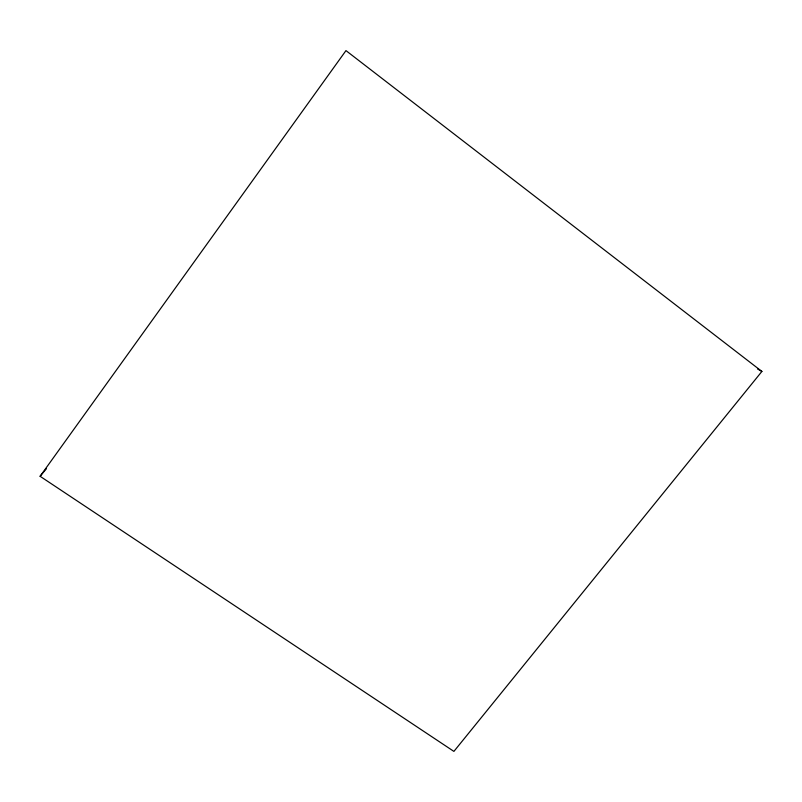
<?xml version="1.0" encoding="UTF-8"?>
<svg xmlns="http://www.w3.org/2000/svg" width="802" height="802" viewBox="0 0 802 802"><rect width="100%" height="100%" fill="white"/><g stroke="black" fill="none" stroke-linecap="round" stroke-linejoin="round"><path stroke-width="1.2" d="M40.1 476.288L345.963 50.606L761.9 371.436L453.902 751.394L40.1 476.288L46.486 468.639M757.549 368.99L761.9 371.436"/></g></svg>
